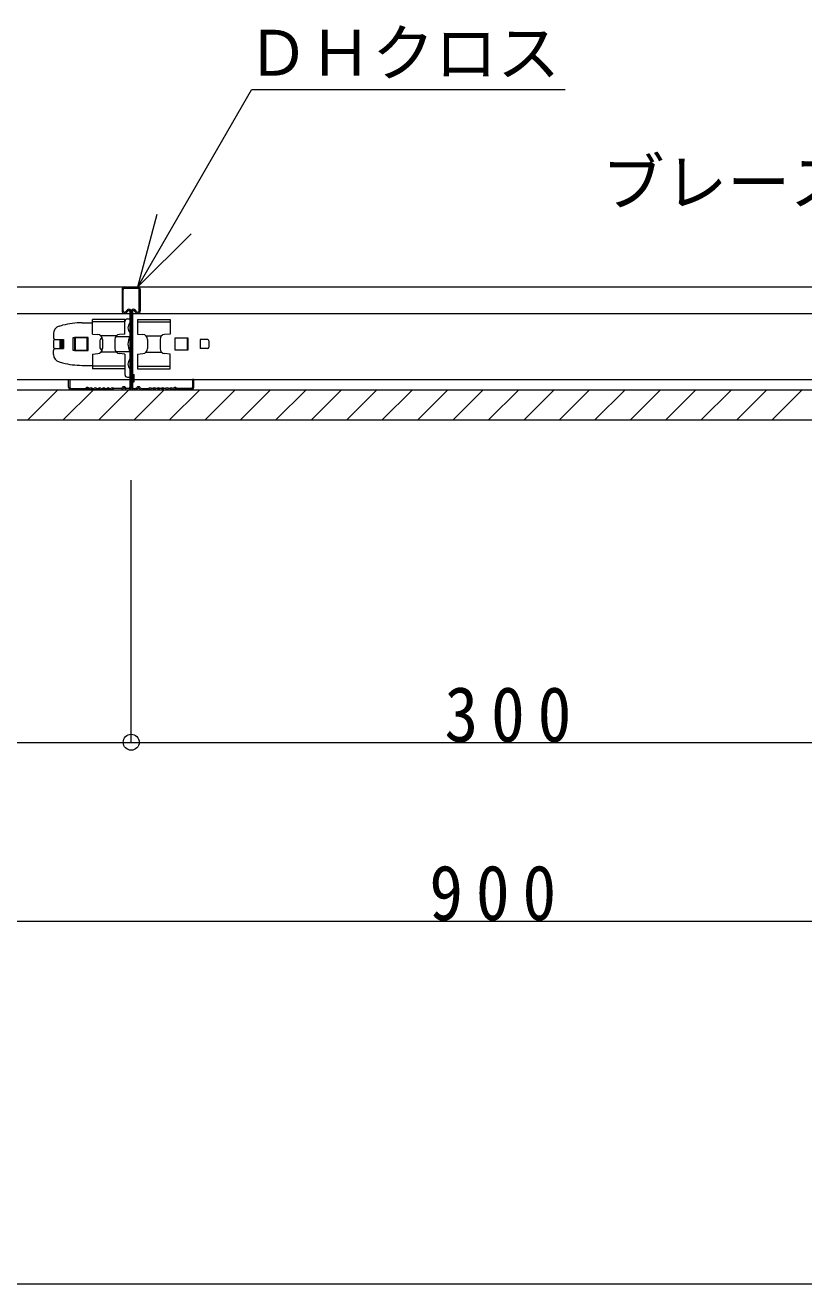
# Model space of a CAD drawing. Units: millimetres at full size, sheet at 1:10; details may follow other scales. Extents: x -2077 to 2023, y -1433 to 1417.
# Drawn here: x 85 to 396, y 57 to 559 of the extents above; entities that cross this region are included whole.
import ezdxf
from ezdxf.enums import TextEntityAlignment as Align

# ---------------------------------------------------------------- set-up
doc = ezdxf.new("R2010")
doc.units = ezdxf.units.MM
doc.header["$LTSCALE"] = 10
for name, color, linetype, lineweight in [('1-0_断面', 7, 'Continuous', 9), ('1-1_寸法', 7, 'Continuous', 9), ('1-2_文字', 7, 'Continuous', 9), ('1-3_ＤＨクロス', 7, 'Continuous', 9), ('F-1_レイアウト', 7, 'Continuous', 9)]:
    doc.layers.add(name, color=color, linetype=linetype, lineweight=lineweight)
doc.styles.add('ＭＳ ゴシック', font='')
doc.styles.get('ＭＳ ゴシック').set_extended_font_data('MS Gothic')

msp = doc.modelspace()

# ---------------------------------------------------------------- linework, layer by layer
at = {"layer": '1-0_断面'}
for p, q in [((-155.65, 454.46), (604.33, 454.46)), ((-155.65, 443.86), (604.33, 443.86)), ((98.58, 438.76), (100, 439.14)), ((107.77, 440.16), (111.85, 440.16)), ((111.85, 435.66), (111.85, 441.49)), ((124.85, 441.49), (111.85, 441.49)), ((124.85, 440.46), (111.85, 440.46)), ((124.85, 435.66), (124.85, 441.49)), ((125.85, 441.66), (126.85, 441.66)), ((129.85, 441.49), (129.85, 435.66)), ((129.85, 441.49), (142.85, 441.49)), ((129.85, 440.46), (142.85, 440.46)), ((96.35, 435.86), (96.35, 434.26)), ((96.35, 432.91), (96.35, 430.41)), ((96.85, 433.41), (99.85, 433.41)), ((97.15, 433.46), (100.35, 433.46)), ((98.85, 433.41), (98.85, 429.91)), ((99.35, 433.41), (99.35, 429.91)), ((99.85, 433.41), (99.85, 429.91)), ((100.35, 433.46), (100.35, 429.86)), ((104.25, 434.21), (104.75, 434.21)), ((104.25, 429.11), (104.25, 434.21)), ((104.75, 434.21), (104.75, 429.11)), ((110.25, 434.21), (104.75, 434.21)), ((104.75, 434.16), (104.75, 429.16)), ((109.85, 434.16), (104.75, 434.16)), ((104.97, 434.16), (104.97, 429.16)), ((109.85, 429.16), (109.85, 434.16)), ((110.25, 429.11), (110.25, 434.21)), ((111.85, 435.66), (114.03, 435.47)), ((114.85, 432.66), (114.85, 430.66)), ((121.48, 434.94), (115.22, 434.94)), ((115.85, 433.48), (115.85, 429.85)), ((120.85, 433.48), (120.85, 429.85)), ((121.24, 434.66), (126.85, 434.66)), ((124.85, 435.66), (122.68, 435.47)), ((129.85, 435.66), (132.03, 435.47)), ((133.22, 434.94), (139.48, 434.94)), ((133.85, 433.48), (133.85, 429.85)), ((138.85, 433.48), (138.85, 429.85)), ((144.85, 429.16), (144.85, 434.16)), ((144.85, 434.16), (149.96, 434.16)), ((149.74, 434.16), (149.74, 429.16)), ((149.85, 434.16), (149.85, 429.16)), ((149.96, 434.16), (149.96, 429.16)), ((157.85, 433.41), (154.85, 433.41)), ((154.85, 433.41), (154.85, 429.91)), ((158.35, 432.91), (158.35, 430.41)), ((96.35, 427.46), (96.35, 429.06)), ((96.85, 429.91), (99.85, 429.91)), ((97.15, 429.86), (100.35, 429.86)), ((104.75, 429.11), (104.25, 429.11)), ((104.75, 429.16), (109.85, 429.16)), ((104.75, 429.11), (110.25, 429.11)), ((111.85, 427.66), (114.03, 427.85)), ((111.85, 427.66), (111.85, 421.83)), ((121.48, 428.39), (115.22, 428.39)), ((121.24, 428.66), (126.85, 428.66)), ((124.85, 427.66), (122.68, 427.85)), ((124.85, 427.66), (124.85, 421.83)), ((129.85, 427.66), (132.03, 427.85)), ((129.85, 427.66), (129.85, 421.83)), ((133.22, 428.39), (139.48, 428.39)), ((149.96, 429.16), (144.85, 429.16)), ((157.85, 429.91), (154.85, 429.91)), ((98.58, 424.57), (100, 424.18)), ((107.77, 423.16), (111.85, 423.16)), ((124.85, 422.86), (111.85, 422.86)), ((124.85, 421.83), (111.85, 421.83)), ((124.85, 423.16), (124.85, 419.46)), ((129.85, 422.86), (142.85, 422.86)), ((129.85, 421.83), (142.85, 421.83)), ((-243.81, 417.46), (726.85, 417.46)), ((125.85, 418.46), (126.85, 418.46)), ((126.85, 419.56), (128.55, 419.56)), ((-243.81, 413.46), (727.35, 413.46)), ((86.12, 401.46), (98.12, 413.46)), ((100.27, 401.46), (112.27, 413.46)), ((114.41, 401.46), (126.41, 413.46)), ((128.55, 401.46), (140.55, 413.46)), ((142.69, 401.46), (154.69, 413.46)), ((156.84, 401.46), (168.84, 413.46)), ((170.98, 401.46), (182.98, 413.46)), ((185.12, 401.46), (197.12, 413.46)), ((199.26, 401.46), (211.26, 413.46)), ((213.4, 401.46), (225.4, 413.46)), ((227.55, 401.46), (239.55, 413.46)), ((241.69, 401.46), (253.69, 413.46)), ((255.83, 401.46), (267.83, 413.46)), ((269.97, 401.46), (281.97, 413.46)), ((284.11, 401.46), (296.11, 413.46)), ((298.26, 401.46), (310.26, 413.46)), ((312.4, 401.46), (324.4, 413.46)), ((326.54, 401.46), (338.54, 413.46)), ((340.68, 401.46), (352.68, 413.46)), ((354.83, 401.46), (366.83, 413.46)), ((368.97, 401.46), (380.97, 413.46)), ((383.11, 401.46), (395.11, 413.46)), ((-243.81, 401.46), (1679.45, 401.46))]:
    msp.add_line(p, q, dxfattribs=at)
for points in [[(142.85, 441.49), (142.85, 435.66), (140.68, 435.47)], [(142.85, 421.83), (142.85, 427.66), (140.68, 427.85)], [(126.85, 416.56), (128.55, 416.56), (128.55, 419.56)]]:
    msp.add_lwpolyline(points, dxfattribs=at)
for centre, radius, start, end in [((99.35, 435.86), 3, 105, 180), ((107.77, 410.16), 30, 90, 105), ((125.85, 440.66), 1, 90, 180), ((128.95, 438.16), 2.9, 136.3972, 223.6028), ((97.15, 434.26), 0.8, 180, 270), ((96.85, 432.91), 0.5, 90, 180), ((113.85, 433.48), 2, 0, 85), ((116.85, 432.66), 2, 125.7767, 180), ((122.85, 433.48), 2, 95, 180), ((132.08, 431.66), 6.03, 150.1372, 209.8628), ((131.85, 433.48), 2, 0, 85), ((140.85, 433.48), 2, 95, 180), ((157.85, 432.91), 0.5, 0, 90), ((96.85, 430.41), 0.5, 180, 270), ((97.15, 429.06), 0.8, 90, 180), ((99.35, 427.46), 3, 180, 255), ((113.85, 429.85), 2, 275, 0), ((116.85, 430.66), 2, 180, 234.2233), ((122.85, 429.85), 2, 180, 265), ((131.85, 429.85), 2, 275, 0), ((140.85, 429.85), 2, 180, 265), ((157.85, 430.41), 0.5, 270, 0), ((107.77, 453.16), 30, 255, 270), ((128.95, 423.66), 2.9, 136.3972, 223.6028), ((125.85, 419.46), 1, 180, 270)]:
    msp.add_arc(centre, radius, start, end, dxfattribs=at)
at = {"layer": '1-1_寸法'}
for p, q in [((127.35, 272.68), (127.35, 377.32)), ((-172.65, 272.68), (1627.35, 272.68)), ((-172.65, 201.51), (727.35, 201.51))]:
    msp.add_line(p, q, dxfattribs=at)
msp.add_circle((127.35, 272.81), 3.19, dxfattribs=at)
at = {"layer": '1-2_文字'}
for p, q in [((130, 454.46), (175.37, 533.05)), ((300.44, 533.05), (175.37, 533.05)), ((130, 454.46), (137.77, 483.44)), ((130, 454.46), (151.22, 475.68))]:
    msp.add_line(p, q, dxfattribs=at)
at = {"layer": '1-3_ＤＨクロス'}
for p, q in [((123.7, 453.46), (123.7, 444.86)), ((124.2, 444.86), (124.2, 453.46)), ((124.7, 454.46), (130, 454.46)), ((124.7, 453.96), (130, 453.96)), ((130.5, 444.86), (130.5, 453.46)), ((131, 453.46), (131, 444.86)), ((125.08, 444.53), (125.82, 445.27)), ((125.41, 444.16), (126.17, 444.92)), ((126.85, 444.63), (126.85, 414.46)), ((127.35, 444.63), (127.35, 414.46)), ((127.35, 443.6), (127.35, 414.46)), ((127.85, 444.63), (127.85, 414.46)), ((129.3, 444.16), (128.54, 444.92)), ((129.63, 444.53), (128.89, 445.27)), ((102.35, 417.46), (102.85, 417.46)), ((102.35, 414.46), (102.35, 417.46)), ((102.85, 417.46), (102.85, 414.46)), ((152.35, 417.46), (151.85, 417.46)), ((151.85, 417.46), (151.85, 414.46)), ((152.35, 414.46), (152.35, 417.46)), ((103.35, 413.96), (109.08, 413.96)), ((103.35, 413.46), (109.08, 413.46)), ((109.36, 414.16), (109.22, 414.02)), ((109.71, 413.8), (109.58, 413.67)), ((110, 413.8), (110.13, 413.67)), ((110.49, 414.02), (110.35, 414.16)), ((110.79, 413.96), (110.63, 413.96)), ((110.79, 413.46), (110.63, 413.46)), ((111.92, 413.96), (112.49, 413.96)), ((111.92, 413.46), (112.49, 413.46)), ((113.62, 413.96), (114.19, 413.96)), ((114.19, 413.46), (113.62, 413.46)), ((115.32, 413.96), (115.89, 413.96)), ((115.89, 413.46), (115.32, 413.46)), ((117.02, 413.96), (117.59, 413.96)), ((117.02, 413.46), (117.59, 413.46)), ((118.72, 413.96), (119.29, 413.96)), ((119.29, 413.46), (118.72, 413.46)), ((123.3, 413.96), (120.42, 413.96)), ((120.42, 413.46), (123.29, 413.46)), ((123.61, 414.11), (123.77, 414.29)), ((124.15, 413.97), (123.99, 413.78)), ((124.76, 413.97), (124.92, 413.78)), ((125.3, 414.11), (125.14, 414.29)), ((126.35, 413.96), (125.61, 413.96)), ((125.61, 413.46), (126.35, 413.46)), ((128.35, 413.96), (129.1, 413.96)), ((129.1, 413.46), (128.35, 413.46)), ((129.41, 414.11), (129.57, 414.29)), ((129.95, 413.97), (129.79, 413.78)), ((130.56, 413.97), (130.72, 413.78)), ((131.1, 414.11), (130.94, 414.29)), ((131.41, 413.96), (134.29, 413.96)), ((134.29, 413.46), (131.42, 413.46)), ((135.99, 413.96), (135.42, 413.96)), ((135.42, 413.46), (135.99, 413.46)), ((137.69, 413.96), (137.12, 413.96)), ((137.12, 413.46), (137.69, 413.46)), ((139.39, 413.96), (138.82, 413.96)), ((138.82, 413.46), (139.39, 413.46)), ((141.09, 413.96), (140.52, 413.96)), ((140.52, 413.46), (141.09, 413.46)), ((142.79, 413.96), (142.22, 413.96)), ((142.22, 413.46), (142.79, 413.46)), ((143.92, 413.96), (144.08, 413.96)), ((143.92, 413.46), (144.08, 413.46)), ((144.22, 414.02), (144.36, 414.16)), ((144.71, 413.8), (144.58, 413.67)), ((145, 413.8), (145.13, 413.67)), ((145.35, 414.16), (145.49, 414.02)), ((151.35, 413.96), (145.63, 413.96)), ((151.35, 413.46), (145.63, 413.46))]:
    msp.add_line(p, q, dxfattribs=at)
for centre, radius, start, end in [((124.7, 453.46), 1, 90, 180), ((124.7, 453.46), 0.5, 90, 180), ((130, 453.46), 1, 0, 90), ((130, 453.46), 0.5, 0, 90), ((124.7, 444.86), 1, 180, 315), ((124.7, 444.86), 0.5, 180, 317.848), ((126.45, 444.63), 0.9, 0, 135), ((126.45, 444.63), 0.4, 0, 135), ((128.25, 444.63), 0.9, 45, 180), ((128.25, 444.63), 0.4, 45, 180), ((130, 444.86), 1, 225, 0), ((130, 444.86), 0.5, 222.152, 0), ((103.35, 414.46), 1, 180, 270), ((103.35, 414.46), 0.5, 180, 270), ((109.08, 414.16), 0.2, 270, 315), ((109.08, 414.16), 0.7, 270, 315), ((109.85, 413.66), 0.7, 45, 135), ((109.85, 413.66), 0.2, 45, 135), ((110.63, 414.16), 0.7, 225, 270), ((110.63, 414.16), 0.2, 225, 270), ((110.79, 414.16), 0.2, 270, 308.9424), ((110.79, 414.16), 0.7, 270, 308.9424), ((111.35, 413.46), 0.7, 51.0576, 128.9424), ((111.35, 413.46), 0.2, 53.1301, 128.9424), ((111.92, 414.16), 0.7, 231.0576, 270), ((111.92, 414.16), 0.2, 231.0576, 270), ((112.49, 414.16), 0.2, 270, 308.9424), ((112.49, 414.16), 0.7, 270, 308.9424), ((113.05, 413.46), 0.7, 51.0576, 128.9424), ((113.05, 413.46), 0.2, 51.0576, 126.8699), ((113.62, 414.16), 0.7, 231.0576, 270), ((113.62, 414.16), 0.2, 231.0576, 270), ((114.19, 414.16), 0.2, 270, 308.9424), ((114.19, 414.16), 0.7, 270, 308.9424), ((114.75, 413.46), 0.7, 51.0576, 128.9424), ((114.75, 413.46), 0.2, 51.0576, 126.8699), ((115.32, 414.16), 0.7, 231.0576, 270), ((115.32, 414.16), 0.2, 231.0576, 270), ((115.89, 414.16), 0.2, 270, 308.9424), ((115.89, 414.16), 0.7, 270, 308.9424), ((116.45, 413.46), 0.7, 51.0576, 128.9424), ((116.45, 413.46), 0.2, 51.0576, 126.8699), ((117.02, 414.16), 0.7, 231.0576, 270), ((117.02, 414.16), 0.2, 231.0576, 270), ((117.59, 414.16), 0.2, 270, 308.9424), ((117.59, 414.16), 0.7, 270, 308.9424), ((118.15, 413.46), 0.7, 51.0576, 128.9424), ((118.15, 413.46), 0.2, 51.0576, 126.8699), ((118.72, 414.16), 0.7, 231.0576, 270), ((118.72, 414.16), 0.2, 231.0576, 270), ((119.29, 414.16), 0.2, 270, 308.9424), ((119.29, 414.16), 0.7, 270, 308.9424), ((119.85, 413.46), 0.7, 51.0576, 128.9424), ((119.85, 413.46), 0.2, 51.0576, 126.8699), ((120.42, 414.16), 0.7, 231.0576, 270), ((120.42, 414.16), 0.2, 231.0576, 270), ((123.3, 414.36), 0.4, 270, 320), ((123.3, 414.36), 0.9, 270, 320), ((124.45, 413.71), 0.9, 40, 140), ((124.45, 413.71), 0.4, 40, 140), ((125.61, 414.36), 0.9, 220, 270), ((125.61, 414.36), 0.4, 220, 270), ((126.35, 414.46), 1, 270, 0), ((126.35, 414.46), 0.5, 270, 0), ((128.35, 414.46), 1, 180, 270), ((128.35, 414.46), 0.5, 180, 270), ((129.1, 414.36), 0.4, 270, 320), ((129.1, 414.36), 0.9, 270, 320), ((130.25, 413.71), 0.9, 40, 140), ((130.25, 413.71), 0.4, 40, 140), ((131.41, 414.36), 0.9, 220, 270), ((131.41, 414.36), 0.4, 220, 270), ((134.29, 414.16), 0.2, 270, 308.9424), ((134.29, 414.16), 0.7, 270, 308.9424), ((134.85, 413.46), 0.7, 51.0576, 128.9424), ((134.85, 413.46), 0.2, 53.1301, 128.9424), ((135.42, 414.16), 0.7, 231.0576, 270), ((135.42, 414.16), 0.2, 231.0576, 270), ((135.99, 414.16), 0.2, 270, 308.9424), ((135.99, 414.16), 0.7, 270, 308.9424), ((136.55, 413.46), 0.7, 51.0576, 128.9424), ((136.55, 413.46), 0.2, 53.1301, 128.9424), ((137.12, 414.16), 0.7, 231.0576, 270), ((137.12, 414.16), 0.2, 231.0576, 270), ((137.69, 414.16), 0.2, 270, 308.9424), ((137.69, 414.16), 0.7, 270, 308.9424), ((138.25, 413.46), 0.7, 51.0576, 128.9424), ((138.25, 413.46), 0.2, 53.1301, 128.9424), ((138.82, 414.16), 0.7, 231.0576, 270), ((138.82, 414.16), 0.2, 231.0576, 270), ((139.39, 414.16), 0.2, 270, 308.9424), ((139.39, 414.16), 0.7, 270, 308.9424), ((139.95, 413.46), 0.7, 51.0576, 128.9424), ((139.95, 413.46), 0.2, 53.1301, 128.9424), ((140.52, 414.16), 0.7, 231.0576, 270), ((140.52, 414.16), 0.2, 231.0576, 270), ((141.09, 414.16), 0.2, 270, 308.9424), ((141.09, 414.16), 0.7, 270, 308.9424), ((141.65, 413.46), 0.7, 51.0576, 128.9424), ((141.65, 413.46), 0.2, 53.1301, 128.9424), ((142.22, 414.16), 0.7, 231.0576, 270), ((142.22, 414.16), 0.2, 231.0576, 270), ((142.79, 414.16), 0.2, 270, 308.9424), ((142.79, 414.16), 0.7, 270, 308.9424), ((143.35, 413.46), 0.7, 51.0576, 128.9424), ((143.35, 413.46), 0.2, 51.0576, 126.8699), ((143.92, 414.16), 0.7, 231.0576, 270), ((143.92, 414.16), 0.2, 231.0576, 270), ((144.08, 414.16), 0.2, 270, 315), ((144.08, 414.16), 0.7, 270, 315), ((144.85, 413.66), 0.7, 45, 135), ((144.85, 413.66), 0.2, 45, 135), ((145.63, 414.16), 0.7, 225, 270), ((145.63, 414.16), 0.2, 225, 270), ((151.35, 414.46), 1, 270, 0), ((151.35, 414.46), 0.5, 270, 0)]:
    msp.add_arc(centre, radius, start, end, dxfattribs=at)
at = {"layer": 'F-1_レイアウト'}
msp.add_line((-677.43, 56.81), (2022.57, 56.81), dxfattribs=at)

# ---------------------------------------------------------------- texts
at = {"layer": '1-1_寸法', "char_height": 21.99, "attachment_point": 7, "style": 'ＭＳ ゴシック'}
for s, insert in [('\\T1.38;\\W0.9;300', (252.35, 272.68)), ('\\T1.38;\\W0.9;900', (246.3, 201.51))]:
    msp.add_mtext(s, dxfattribs=dict(at, insert=insert))
at = {"layer": '1-2_文字', "style": 'ＭＳ ゴシック'}
for s, p in [('ＤＨクロス', (173.42, 533.17)), ('ブレース角度60°以下', (315.19, 481.54))]:
    msp.add_text(s, height=18.33, dxfattribs=at).set_placement(p, align=Align.BOTTOM_LEFT)

doc.saveas('drawing.dxf')
